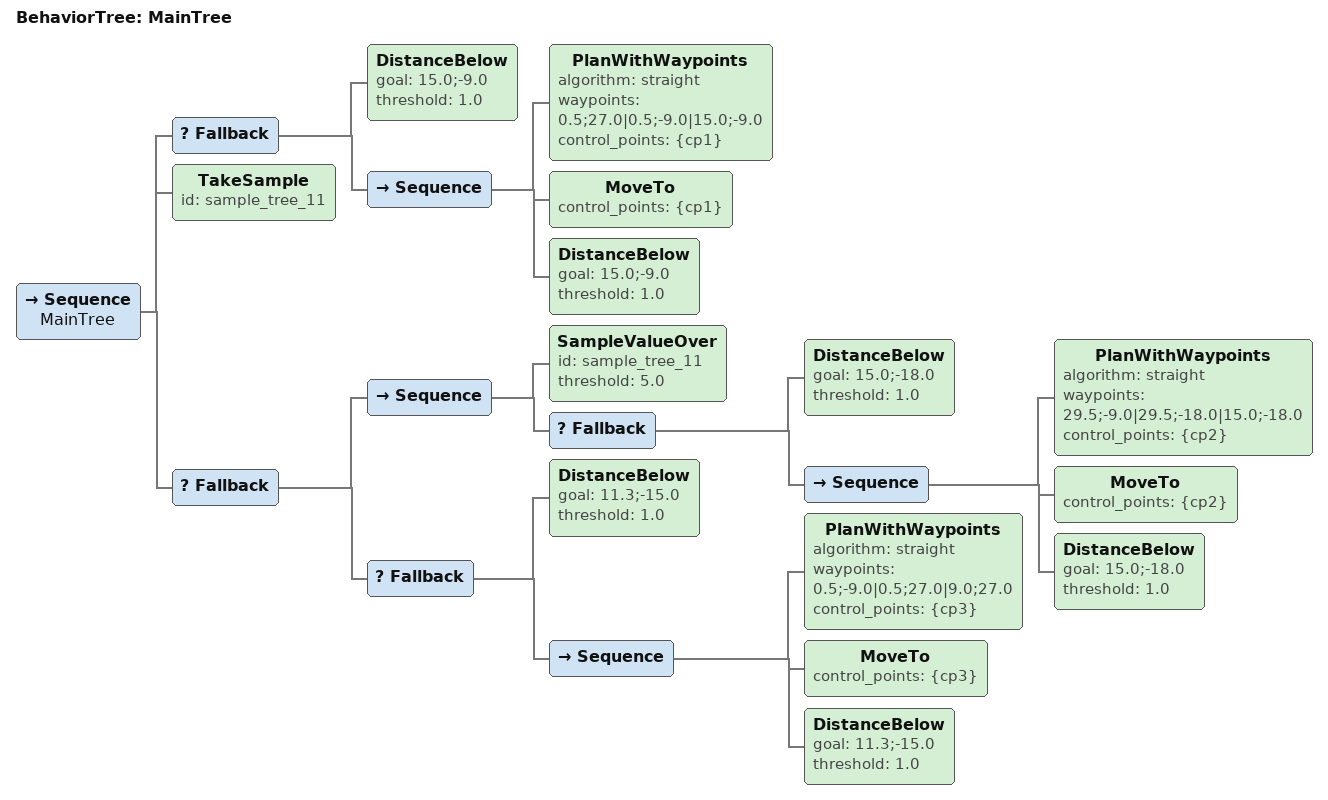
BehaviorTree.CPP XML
<?xml version="1.0"?>

<root BTCPP_format="4" main_tree_to_execute="MainTree">
  <BehaviorTree ID="MainTree">
    <Sequence name="MainTree">
      <!-- move_to_entrance_5: lat=37.266488501443305 lon=-120.42053433807618 -->
      <Fallback>
        <DistanceBelow goal="15.0;-9.0" threshold="1.0"/>
        <Sequence>
          <PlanWithWaypoints algorithm="straight" waypoints="0.5;27.0|0.5;-9.0|15.0;-9.0" control_points="{cp1}"/>
          <MoveTo control_points="{cp1}"/>
          <DistanceBelow goal="15.0;-9.0" threshold="1.0"/>
        </Sequence>
      </Fallback>
      <TakeSample id="sample_tree_11"/>
      <Fallback>
        <Sequence>
        <SampleValueOver  id="sample_tree_11" threshold="5.0"/>
        <Fallback>
          <DistanceBelow goal="15.0;-18.0" threshold="1.0"/>
          <Sequence>
            <PlanWithWaypoints algorithm="straight" waypoints="29.5;-9.0|29.5;-18.0|15.0;-18.0" control_points="{cp2}"/>
            <MoveTo control_points="{cp2}"/>
            <DistanceBelow goal="15.0;-18.0" threshold="1.0"/>
          </Sequence>
        </Fallback>
        </Sequence>
        <Fallback>
          <DistanceBelow goal="11.3;-15.0" threshold="1.0"/>
          <Sequence>
            <PlanWithWaypoints algorithm="straight" waypoints="0.5;-9.0|0.5;27.0|9.0;27.0" control_points="{cp3}"/>
            <MoveTo control_points="{cp3}"/>
            <DistanceBelow goal="11.3;-15.0" threshold="1.0"/>
          </Sequence>
        </Fallback>
      </Fallback>
    </Sequence>
  </BehaviorTree>
</root>
